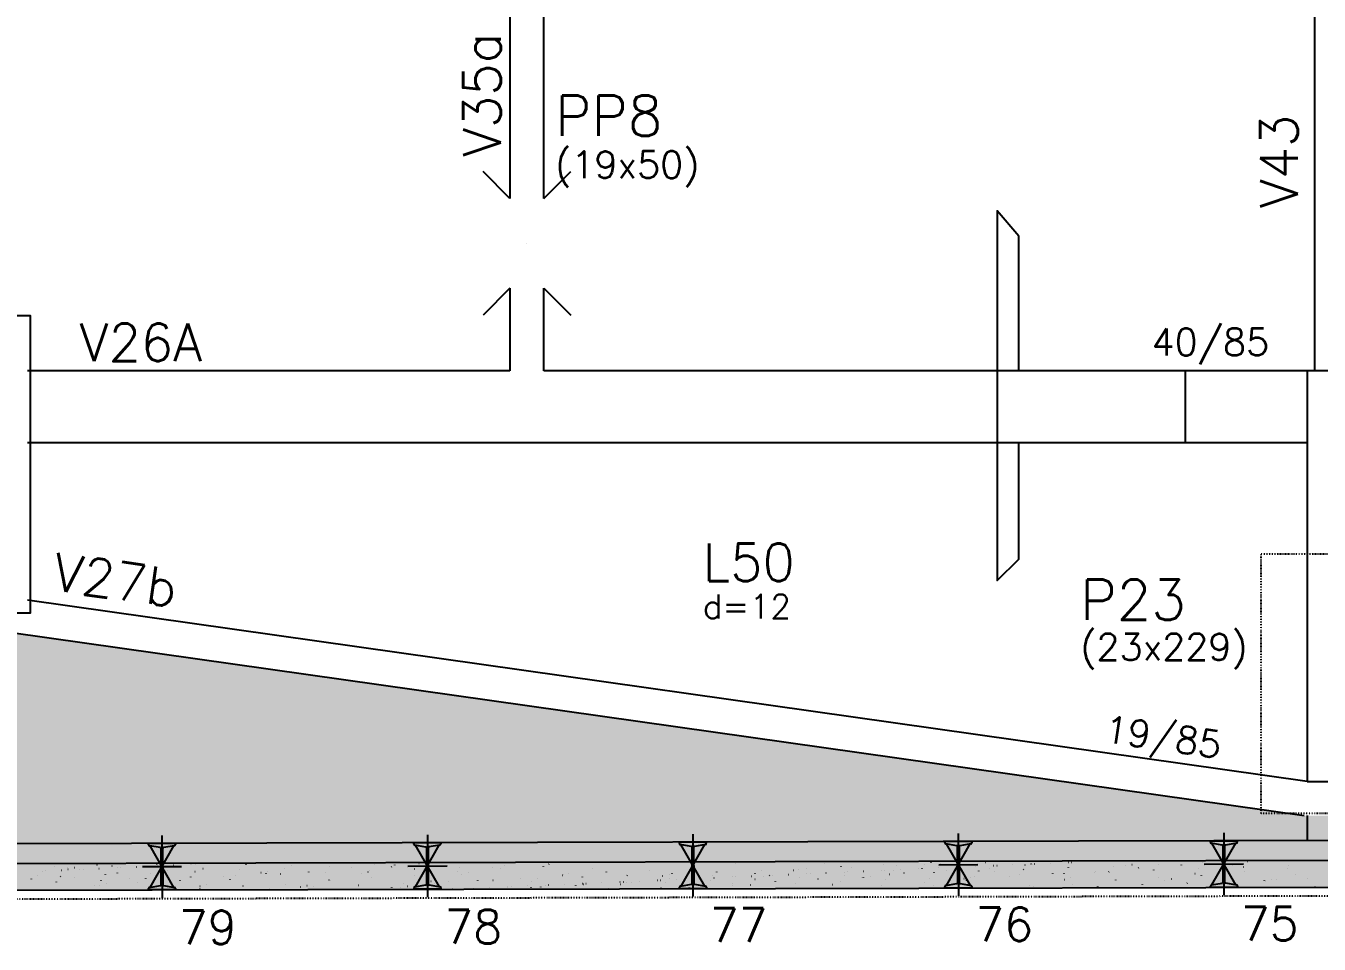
# Model space of a CAD drawing. Extents: x -40810 to 33675, y -2018 to 21213.
# Drawn here: x 15260 to 15981, y -314 to 197 of the extents above; entities that cross this region are included whole.
import ezdxf

# ---------------------------------------------------------------- set-up
doc = ezdxf.new("R2010")
doc.units = 0
doc.linetypes.add('ESTILO_TQS_0003', pattern=[1.5, 0.5, -0.4, 0.1, -0.5])
doc.layers.get('0').update_dxf_attribs({"color": 1, "lineweight": 9})
for name, color, linetype in [('1', 5, 'Continuous'), ('10', 7, 'Continuous'), ('11', 22, 'Continuous'), ('12', 3, 'Continuous'), ('13', 7, 'Continuous'), ('133', 176, 'Continuous'), ('18', 9, 'Continuous'), ('19', 5, 'Continuous'), ('204', 7, 'ESTILO_TQS_0003'), ('24', 5, 'ESTILO_TQS_0003'), ('242', 3, 'Continuous'), ('3', 2, 'Continuous'), ('30', 15, 'Continuous'), ('49', 20, 'Continuous'), ('51', 6, 'Continuous'), ('52', 21, 'Continuous'), ('6', 6, 'Continuous'), ('8', 5, 'Continuous'), ('9', 3, 'Continuous')]:
    doc.layers.add(name, color=color, linetype=linetype)
doc.styles.get("Standard").update_dxf_attribs({"font": 'romans.shx', "width": 0.8})

# ---------------------------------------------------------------- blocks, each defined once
blk = doc.blocks.new('_H9EFD498501-001')
for p, q in [((1116.204812, 194.792513), (1116.214601, 194.866871)), ((1120.243609, 194.902311), (1120.289266, 194.961813)), ((1192.688307, 194.882911), (1192.761529, 194.899144)), ((1252.330745, 195.214763), (1252.403967, 195.230996)), ((1308.312073, 194.734967), (1308.385295, 194.7512)), ((1338.691937, 194.958508), (1338.737594, 195.018009)), ((1384.791445, 194.951986), (1384.866374, 194.955257)), ((1386.66466, 195.033772), (1386.739589, 195.037044)), ((1388.922231, 195.380779), (1388.932021, 195.455138)), ((1395.506237, 195.419804), (1395.581166, 195.423075)), ((1459.783249, 194.639331), (1459.828907, 194.698832)), ((1484.750288, 195.55132), (1484.795946, 195.610821)), ((812.834909, 190.083959), (812.909838, 190.08723)), ((814.708125, 190.165745), (814.783053, 190.169017)), ((819.546187, 192.431535), (819.555976, 192.505894)), ((823.549702, 190.551777), (823.62463, 190.555048)), ((826.780022, 191.961393), (826.825679, 192.020895)), ((827.121917, 191.18214), (827.19514, 191.198373)), ((830.783027, 191.993788), (830.85625, 192.010021)), ((833.665065, 190.993423), (833.739993, 190.996695)), ((835.53828, 191.07521), (835.613209, 191.078481)), ((843.384603, 193.423484), (843.394392, 193.497842)), ((844.379857, 191.461241), (844.454786, 191.464513)), ((848.003178, 187.994259), (848.048835, 188.053761)), ((851.747061, 192.873382), (851.792718, 192.932884)), ((854.49522, 191.902887), (854.570149, 191.906159)), ((854.647917, 188.937448), (854.657706, 189.011806)), ((856.368436, 191.984674), (856.443364, 191.987945)), ((865.210012, 192.370705), (865.284941, 192.373977)), ((872.970217, 188.906248), (873.015874, 188.96575)), ((875.325376, 192.812352), (875.400304, 192.815623)), ((876.7141, 193.785371), (876.759757, 193.844873)), ((877.198591, 192.894138), (877.27352, 192.897409)), ((878.559754, 190.487084), (878.569544, 190.561442)), ((878.733344, 189.73356), (878.806567, 189.749793)), ((882.394454, 190.545208), (882.467677, 190.561441)), ((886.040168, 193.28017), (886.115097, 193.283441)), ((895.574451, 193.467143), (895.647673, 193.483376)), ((896.155531, 193.721816), (896.23046, 193.725087)), ((897.937256, 189.818238), (897.982913, 189.877739)), ((898.028747, 193.803602), (898.103675, 193.806874)), ((902.39817, 191.479033), (902.40796, 191.553391)), ((906.870323, 194.189634), (906.945252, 194.192905)), ((916.985687, 194.63128), (917.060615, 194.634552)), ((920.507297, 187.606398), (920.552954, 187.665899)), ((922.904295, 190.730227), (922.949952, 190.789728)), ((926.412797, 193.809432), (926.422587, 193.88379)), ((934.714672, 189.253764), (934.787894, 189.269997)), ((937.573322, 188.542633), (937.583111, 188.616991)), ((938.375782, 190.065412), (938.449005, 190.081645)), ((945.474336, 188.518387), (945.519993, 188.577889)), ((947.871334, 191.642216), (947.916991, 191.701717)), ((951.555778, 192.987347), (951.629001, 193.00358)), ((961.411738, 189.534581), (961.421527, 189.60894)), ((970.441375, 189.430376), (970.487032, 189.489878)), ((972.838373, 192.554205), (972.88403, 192.613706)), ((985.426364, 191.86498), (985.436154, 191.939339)), ((990.696, 188.773968), (990.769222, 188.790201)), ((994.35711, 189.585616), (994.430332, 189.601849)), ((995.408414, 190.342365), (995.454071, 190.401867)), ((997.805412, 193.466194), (997.851069, 193.525696)), ((1007.537106, 192.507551), (1007.610328, 192.523784)), ((1009.338202, 193.414617), (1009.347991, 193.488975)), ((1020.375453, 191.254354), (1020.42111, 191.313856)), ((1020.425305, 187.59013), (1020.435095, 187.664488)), ((1022.772451, 194.378183), (1022.818108, 194.437685)), ((1033.176618, 194.406565), (1033.186407, 194.480924)), ((1044.439932, 189.920529), (1044.449721, 189.994888)), ((1045.342492, 192.166344), (1045.388149, 192.225845)), ((1046.677328, 188.294172), (1046.75055, 188.310405)), ((1050.338438, 189.10582), (1050.41166, 189.122053)), ((1063.518434, 192.027755), (1063.591656, 192.043988)), ((1068.351769, 191.470165), (1068.361559, 191.544524)), ((1070.309531, 193.078333), (1070.355188, 193.137834)), ((1092.190185, 192.462114), (1092.199975, 192.536472)), ((1095.27657, 193.990322), (1095.322227, 194.049823)), ((1102.658656, 187.814376), (1102.731878, 187.830608)), ((1103.453499, 187.976078), (1103.463289, 188.050436)), ((1106.319766, 188.626024), (1106.392988, 188.642257)), ((1119.499762, 191.547959), (1119.572984, 191.564192)), ((1127.365337, 189.525714), (1127.375126, 189.600073)), ((1138.955625, 187.662595), (1139.001282, 187.722096)), ((1151.203753, 190.517663), (1151.213542, 190.592021)), ((1162.301094, 188.146228), (1162.374316, 188.162461)), ((1163.922664, 188.574584), (1163.968321, 188.634085)), ((1175.218379, 192.848062), (1175.228169, 192.92242)), ((1175.48109, 191.068163), (1175.554312, 191.084396)), ((1186.378904, 187.581263), (1186.388693, 187.655621)), ((1188.889703, 189.486573), (1188.93536, 189.546074)), ((1199.130217, 194.397698), (1199.140006, 194.472056)), ((1210.21732, 188.573211), (1210.22711, 188.64757)), ((1213.856742, 190.398562), (1213.902399, 190.458064)), ((1218.150202, 187.676272), (1218.22513, 187.679544)), ((1218.282422, 187.666432), (1218.355644, 187.682665)), ((1220.023417, 187.758058), (1220.098346, 187.76133)), ((1228.864994, 188.14409), (1228.939922, 188.147361)), ((1231.462418, 190.588367), (1231.53564, 190.6046)), ((1234.231947, 190.903611), (1234.241736, 190.977969)), ((1238.823781, 191.310551), (1238.869438, 191.370053)), ((1238.980357, 188.585736), (1239.055286, 188.589008)), ((1240.853572, 188.667523), (1240.928501, 188.670794)), ((1248.669635, 194.403115), (1248.742857, 194.419348)), ((1249.695149, 189.053554), (1249.770078, 189.056826)), ((1258.143784, 192.453247), (1258.153573, 192.527605)), ((1259.810512, 189.495201), (1259.885441, 189.498472)), ((1261.683728, 189.576987), (1261.758657, 189.580258)), ((1263.79082, 192.22254), (1263.836477, 192.282042)), ((1270.525305, 189.963018), (1270.600233, 189.96629)), ((1280.640668, 190.404665), (1280.715597, 190.407936)), ((1281.9822, 193.445195), (1281.99199, 193.519554)), ((1282.513883, 190.486451), (1282.588812, 190.489723)), ((1285.013976, 188.255407), (1285.059633, 188.314908)), ((1287.443746, 190.108571), (1287.516968, 190.124804)), ((1288.757859, 193.13453), (1288.803516, 193.194031)), ((1291.35546, 190.872483), (1291.430389, 190.875754)), ((1293.245514, 188.959159), (1293.255304, 189.033518)), ((1301.470823, 191.314129), (1301.545752, 191.3174)), ((1303.344039, 191.395915), (1303.418967, 191.399187)), ((1304.650963, 193.923319), (1304.724185, 193.939552)), ((1309.981015, 189.167396), (1310.026672, 189.226897)), ((1312.185615, 191.781947), (1312.260544, 191.785218)), ((1313.724898, 194.046519), (1313.770555, 194.10602)), ((1317.157351, 190.508796), (1317.167141, 190.583154)), ((1322.300979, 192.223593), (1322.375907, 192.226865)), ((1324.174194, 192.30538), (1324.249123, 192.308651)), ((1333.015771, 192.691411), (1333.0907, 192.694683)), ((1334.948054, 190.079385), (1334.993711, 190.138886)), ((1340.995768, 191.500744), (1341.005557, 191.575102)), ((1343.131134, 193.133057), (1343.206063, 193.136329)), ((1343.425074, 189.628775), (1343.498296, 189.645007)), ((1345.00435, 193.214844), (1345.079278, 193.218115)), ((1353.845926, 193.600875), (1353.920855, 193.604147)), ((1357.518095, 187.867545), (1357.563752, 187.927047)), ((1359.915093, 190.991374), (1359.96075, 191.050875)), ((1360.632291, 193.443523), (1360.705513, 193.459756)), ((1363.96129, 194.042522), (1364.036218, 194.045793)), ((1364.293401, 194.255171), (1364.366623, 194.271404)), ((1365.010394, 193.831143), (1365.020184, 193.905502)), ((1365.834505, 194.124308), (1365.909434, 194.127579)), ((1374.676082, 194.51034), (1374.75101, 194.513611)), ((1376.170919, 188.564344), (1376.180708, 188.638703)), ((1382.485134, 188.779534), (1382.530791, 188.839036)), ((1384.882132, 191.903363), (1384.927789, 191.962865)), ((1399.406401, 189.148978), (1399.479624, 189.165211)), ((1400.009335, 189.556293), (1400.019125, 189.630651)), ((1407.452173, 189.691523), (1407.49783, 189.751025)), ((1409.849171, 192.815352), (1409.894828, 192.874854)), ((1416.613619, 192.963727), (1416.686841, 192.97996)), ((1420.274729, 193.775375), (1420.347951, 193.791608)), ((1424.023962, 191.886692), (1424.033751, 191.96105)), ((1432.419212, 190.603513), (1432.464869, 190.663014)), ((1434.81621, 193.727341), (1434.861867, 193.786843)), ((1447.935799, 193.436328), (1447.945588, 193.510687)), ((1455.387729, 188.669182), (1455.460952, 188.685415)), ((1457.386251, 191.515502), (1457.431908, 191.575003)), ((1459.022902, 187.611841), (1459.032692, 187.6862)), ((1471.774215, 194.428277), (1471.784005, 194.502635)), ((1472.594946, 192.483931), (1472.668169, 192.500163)), ((1476.256056, 193.295579), (1476.329279, 193.311812)), ((1482.35329, 192.427491), (1482.398947, 192.486992)), ((1483.037529, 189.942241), (1483.047319, 190.016599)), ((1506.949366, 191.491877), (1506.959156, 191.566235)), ((1507.320329, 193.33948), (1507.365986, 193.398982)), ((1511.369057, 188.189386), (1511.442279, 188.205619)), ((806.794874, 185.6151), (806.804664, 185.689458)), ((809.9147, 187.367391), (809.987923, 187.383624)), ((820.639141, 183.958441), (820.684798, 184.017943)), ((823.036139, 187.08227), (823.081796, 187.141772)), ((830.63329, 186.607049), (830.64308, 186.681407)), ((841.896604, 182.121012), (841.906394, 182.195371)), ((844.685021, 182.185228), (844.758243, 182.201461)), ((845.60618, 184.87043), (845.651837, 184.929932)), ((848.346131, 182.996877), (848.419353, 183.01311)), ((861.526127, 185.918812), (861.599349, 185.935045)), ((865.808442, 183.670649), (865.818231, 183.745007)), ((870.573219, 185.78242), (870.618876, 185.841921)), ((889.646858, 184.662597), (889.656647, 184.736956)), ((895.540258, 186.694409), (895.585915, 186.75391)), ((900.666349, 181.705432), (900.739571, 181.721665)), ((900.910172, 180.176561), (900.919961, 180.25092)), ((904.327459, 182.517081), (904.400681, 182.533314)), ((913.661484, 186.992996), (913.671274, 187.067355)), ((917.507455, 185.439016), (917.580677, 185.455249)), ((924.822009, 181.726197), (924.831799, 181.800556)), ((939.219312, 180.366681), (939.26497, 180.426183)), ((948.660425, 182.718146), (948.670215, 182.792504)), ((956.647677, 181.225636), (956.720899, 181.241869)), ((960.308787, 182.037285), (960.382009, 182.053518)), ((964.186351, 181.278671), (964.232009, 181.338172)), ((972.675052, 185.048545), (972.684841, 185.122904)), ((973.488783, 184.95922), (973.562005, 184.975452)), ((989.15339, 182.19066), (989.199048, 182.250161)), ((996.586889, 186.598181), (996.596679, 186.67254)), ((1007.673993, 180.773695), (1007.683782, 180.848053)), ((1012.629005, 180.74584), (1012.702227, 180.762073)), ((1014.12043, 183.102649), (1014.166087, 183.16215)), ((1016.290115, 181.557489), (1016.363337, 181.573722)), ((1029.470111, 184.479423), (1029.543333, 184.495656)), ((1031.688619, 183.104094), (1031.698409, 183.178452)), ((1039.087469, 184.014638), (1039.133126, 184.07414)), ((1051.508958, 180.400558), (1051.583887, 180.40383)), ((1053.382174, 180.482345), (1053.457102, 180.485616)), ((1055.600457, 184.65373), (1055.610246, 184.728089)), ((1062.22375, 180.868376), (1062.298679, 180.871648)), ((1064.054508, 184.926627), (1064.100165, 184.986129)), ((1068.610333, 180.266044), (1068.683555, 180.282277)), ((1072.271443, 181.077693), (1072.344665, 181.093926)), ((1072.339114, 181.310022), (1072.414042, 181.313294)), ((1074.212329, 181.391809), (1074.287258, 181.39508)), ((1079.438873, 185.645679), (1079.448662, 185.720037)), ((1083.053906, 181.77784), (1083.128834, 181.781112)), ((1085.277664, 180.959493), (1085.323321, 181.018995)), ((1085.451439, 183.999627), (1085.524661, 184.01586)), ((1089.021547, 185.838616), (1089.067204, 185.898118)), ((1090.702187, 181.159643), (1090.711976, 181.234001)), ((1093.169269, 182.219487), (1093.244198, 182.222758)), ((1095.042485, 182.301273), (1095.117413, 182.304545)), ((1103.884061, 182.687305), (1103.95899, 182.690576)), ((1110.244703, 181.871482), (1110.29036, 181.930984)), ((1113.988586, 186.750606), (1114.034243, 186.810107)), ((1113.999425, 183.128951), (1114.074353, 183.132222)), ((1114.614024, 182.709279), (1114.623813, 182.783637)), ((1115.87264, 183.210737), (1115.947569, 183.214009)), ((1124.714217, 183.596769), (1124.789145, 183.60004)), ((1128.252771, 180.597896), (1128.325993, 180.614129)), ((1134.82958, 184.038415), (1134.904509, 184.041687)), ((1135.211742, 182.783472), (1135.257399, 182.842973)), ((1136.702795, 184.120202), (1136.777724, 184.123473)), ((1138.45244, 183.701227), (1138.46223, 183.775586)), ((1141.432767, 183.519831), (1141.505989, 183.536064)), ((1145.544372, 184.506233), (1145.619301, 184.509505)), ((1155.659735, 184.947879), (1155.734664, 184.951151)), ((1157.532951, 185.029666), (1157.607879, 185.032937)), ((1157.781783, 180.571632), (1157.82744, 180.631133)), ((1158.639984, 187.334579), (1158.713206, 187.350812)), ((1160.178781, 183.695461), (1160.224438, 183.754962)), ((1162.467067, 186.031627), (1162.476856, 186.105985)), ((1166.374528, 185.415697), (1166.449456, 185.418969)), ((1173.561649, 180.263949), (1173.561649, 180.263949)), ((1173.561649, 180.263949), (1173.561649, 180.263949)), ((1173.627591, 180.764828), (1173.637381, 180.839186)), ((1176.489891, 185.857344), (1176.564819, 185.860615)), ((1178.363106, 185.93913), (1178.438035, 185.942401)), ((1181.828394, 180.284096), (1181.828394, 180.284096)), ((1181.828394, 180.284096), (1181.828394, 180.284096)), ((1182.748822, 181.483621), (1182.794479, 181.543123)), ((1185.017918, 180.291869), (1185.017918, 180.291869)), ((1185.017918, 180.291869), (1185.017918, 180.291869)), ((1185.14582, 184.60745), (1185.191477, 184.666951)), ((1185.419366, 180.292847), (1185.419366, 180.292847)), ((1185.419366, 180.292847), (1185.419366, 180.292847)), ((1187.204683, 186.325162), (1187.279612, 186.328433)), ((1197.277082, 180.321746), (1197.277082, 180.321746)), ((1197.320046, 186.766808), (1197.394975, 186.770079)), ((1197.414095, 183.040035), (1197.487317, 183.056268)), ((1197.466008, 181.756776), (1197.475797, 181.831134)), ((1199.193262, 186.848594), (1199.26819, 186.851866)), ((1206.141105, 180.343349), (1206.141105, 180.343349)), ((1206.141105, 180.343349), (1206.141105, 180.343349)), ((1207.715861, 182.39561), (1207.761518, 182.455112)), ((1208.034838, 187.234626), (1208.109767, 187.237897)), ((1209.134799, 180.350645), (1209.134799, 180.350645)), ((1210.112859, 185.519439), (1210.158516, 185.578941)), ((1214.621312, 186.854783), (1214.694534, 186.871016)), ((1220.992515, 180.379544), (1220.992515, 180.379544)), ((1220.992515, 180.379544), (1220.992515, 180.379544)), ((1220.992515, 180.379544), (1220.992515, 180.379544)), ((1221.480634, 184.087175), (1221.490424, 184.161534)), ((1230.453817, 180.402602), (1230.453817, 180.402602)), ((1230.453817, 180.402602), (1230.453817, 180.402602)), ((1232.6829, 183.307599), (1232.728557, 183.367101)), ((1232.850232, 180.408442), (1232.850232, 180.408442)), ((1232.850232, 180.408442), (1232.850232, 180.408442)), ((1232.850232, 180.408442), (1232.850232, 180.408442)), ((1235.079898, 186.431428), (1235.125555, 186.49093)), ((1243.809774, 180.435152), (1243.809774, 180.435152)), ((1243.809774, 180.435152), (1243.809774, 180.435152)), ((1244.707948, 180.437341), (1244.707948, 180.437341)), ((1244.707948, 180.437341), (1244.707948, 180.437341)), ((1245.392471, 185.636812), (1245.402261, 185.71117)), ((1253.395422, 182.560239), (1253.468645, 182.576472)), ((1254.766529, 180.461855), (1254.766529, 180.461855)), ((1254.766529, 180.461855), (1254.766529, 180.461855)), ((1256.565665, 180.46624), (1256.565665, 180.46624)), ((1256.565665, 180.46624), (1256.565665, 180.46624)), ((1257.649939, 184.219589), (1257.695596, 184.27909)), ((1260.046937, 187.343417), (1260.092594, 187.402919)), ((1268.423381, 180.495138), (1268.423381, 180.495138)), ((1269.230888, 186.62876), (1269.240677, 186.703118)), ((1270.60264, 186.374987), (1270.675862, 186.39122)), ((1274.26375, 187.186636), (1274.336972, 187.202869)), ((1279.07924, 180.521108), (1279.07924, 180.521108)), ((1279.07924, 180.521108), (1279.07924, 180.521108)), ((1280.281097, 180.524037), (1280.281097, 180.524037)), ((1280.281097, 180.524037), (1280.281097, 180.524037)), ((1280.281097, 180.524037), (1280.281097, 180.524037)), ((1280.494202, 182.142724), (1280.503991, 182.217082)), ((1282.616978, 185.131578), (1282.662635, 185.191079)), ((1292.138814, 180.552936), (1292.138814, 180.552936)), ((1292.138814, 180.552936), (1292.138814, 180.552936)), ((1292.138814, 180.552936), (1292.138814, 180.552936)), ((1302.60163, 180.578435), (1302.60163, 180.578435)), ((1302.60163, 180.578435), (1302.60163, 180.578435)), ((1303.391952, 180.580361), (1303.391952, 180.580361)), ((1303.391952, 180.580361), (1303.391952, 180.580361)), ((1303.99653, 180.581835), (1303.99653, 180.581835)), ((1303.99653, 180.581835), (1303.99653, 180.581835)), ((1304.406039, 183.69236), (1304.415828, 183.766719)), ((1307.584017, 186.043567), (1307.629674, 186.103068)), ((1309.37675, 182.080443), (1309.449972, 182.096676)), ((1315.854247, 180.610733), (1315.854247, 180.610733)), ((1315.854247, 180.610733), (1315.854247, 180.610733)), ((1326.583967, 185.895191), (1326.65719, 185.911424)), ((1327.704663, 180.639614), (1327.704663, 180.639614)), ((1327.704663, 180.639614), (1327.704663, 180.639614)), ((1327.711963, 180.639632), (1327.711963, 180.639632)), ((1328.244455, 184.684309), (1328.254244, 184.758667)), ((1330.245077, 186.70684), (1330.3183, 186.723073)), ((1332.551056, 186.955556), (1332.596713, 187.015058)), ((1339.56968, 180.668531), (1339.56968, 180.668531)), ((1351.427396, 180.697429), (1351.427396, 180.697429)), ((1351.427396, 180.697429), (1351.427396, 180.697429)), ((1351.427396, 180.697429), (1351.427396, 180.697429)), ((1352.017375, 180.698867), (1352.017375, 180.698867)), ((1352.017375, 180.698867), (1352.017375, 180.698867)), ((1352.259082, 187.014708), (1352.268871, 187.089066)), ((1361.393486, 180.721718), (1361.393486, 180.721718)), ((1361.393486, 180.721718), (1361.393486, 180.721718)), ((1363.285113, 180.726328), (1363.285113, 180.726328)), ((1363.285113, 180.726328), (1363.285113, 180.726328)), ((1363.419606, 181.747909), (1363.429396, 181.822267)), ((1365.358078, 181.600647), (1365.4313, 181.61688)), ((1375.142829, 180.755227), (1375.142829, 180.755227)), ((1375.142829, 180.755227), (1375.142829, 180.755227)), ((1376.330087, 180.75812), (1376.330087, 180.75812)), ((1376.330087, 180.75812), (1376.330087, 180.75812)), ((1382.565295, 185.415395), (1382.638518, 185.431628)), ((1386.226405, 186.227044), (1386.299628, 186.243277)), ((1387.000545, 180.784126), (1387.000545, 180.784126)), ((1387.258022, 182.739858), (1387.267812, 182.814216)), ((1398.858262, 180.813024), (1398.858262, 180.813024)), ((1400.642798, 180.817373), (1400.642798, 180.817373)), ((1401.19715, 181.539818), (1401.242807, 181.599319)), ((1410.715978, 180.841923), (1410.715978, 180.841923)), ((1410.715978, 180.841923), (1410.715978, 180.841923)), ((1410.715978, 180.841923), (1410.715978, 180.841923)), ((1411.272649, 185.070257), (1411.282439, 185.144615)), ((1420.185342, 180.865001), (1420.185342, 180.865001)), ((1420.185342, 180.865001), (1420.185342, 180.865001)), ((1421.339406, 181.120851), (1421.412628, 181.137084)), ((1422.573695, 180.870822), (1422.573695, 180.870822)), ((1422.573695, 180.870822), (1422.573695, 180.870822)), ((1422.573695, 180.870822), (1422.573695, 180.870822)), ((1424.95551, 180.876626), (1424.95551, 180.876626)), ((1426.164189, 182.451807), (1426.209846, 182.511309)), ((1434.431411, 180.89972), (1434.431411, 180.89972)), ((1434.431411, 180.89972), (1434.431411, 180.89972)), ((1435.184486, 186.619893), (1435.194276, 186.694251)), ((1438.546623, 184.935599), (1438.619845, 184.951832)), ((1442.207733, 185.747248), (1442.280955, 185.763481)), ((1446.289128, 180.928619), (1446.289128, 180.928619)), ((1446.289128, 180.928619), (1446.289128, 180.928619)), ((1449.268222, 180.935879), (1449.268222, 180.935879)), ((1451.131228, 183.363796), (1451.176885, 183.423298)), ((1458.146844, 180.957518), (1458.146844, 180.957518)), ((1470.004561, 180.986416), (1470.004561, 180.986416)), ((1470.004561, 180.986416), (1470.004561, 180.986416)), ((1470.004561, 180.986416), (1470.004561, 180.986416)), ((1470.286216, 183.125805), (1470.296006, 183.200164)), ((1473.580933, 180.995133), (1473.580933, 180.995133)), ((1476.098267, 184.275785), (1476.143924, 184.335287)), ((1478.977198, 181.008284), (1478.977198, 181.008284)), ((1478.977198, 181.008284), (1478.977198, 181.008284)), ((1478.977198, 181.008284), (1478.977198, 181.008284)), ((1481.862277, 181.015315), (1481.862277, 181.015315)), ((1481.862277, 181.015315), (1481.862277, 181.015315)), ((1481.862277, 181.015315), (1481.862277, 181.015315)), ((1493.719993, 181.044214), (1493.719993, 181.044214)), ((1493.719993, 181.044214), (1493.719993, 181.044214)), ((1494.198054, 184.675442), (1494.207843, 184.7498)), ((1494.527951, 184.455803), (1494.601173, 184.472036)), ((1497.893645, 181.054386), (1497.893645, 181.054386)), ((1498.189061, 185.267451), (1498.262283, 185.283684)), ((1501.065306, 185.187775), (1501.110963, 185.247276)), ((1505.57771, 181.073113), (1505.57771, 181.073113)), ((1505.57771, 181.073113), (1505.57771, 181.073113)), ((1517.435426, 181.102011), (1517.435426, 181.102011)), ((1518.03647, 185.66739), (1518.046259, 185.741749)), ((1522.206356, 181.113639), (1522.206356, 181.113639)), ((1522.206356, 181.113639), (1522.206356, 181.113639)), ((1522.206356, 181.113639), (1522.206356, 181.113639)), ((1522.288462, 181.220641), (1522.334119, 181.280142)), ((805.97244, 179.368089), (805.97244, 179.368089)), ((805.97244, 179.368089), (805.97244, 179.368089)), ((817.137719, 179.3953), (817.137719, 179.3953)), ((817.137719, 179.3953), (817.137719, 179.3953)), ((817.830156, 179.396987), (817.830156, 179.396987)), ((817.881978, 179.790613), (817.891767, 179.864972)), ((829.687872, 179.425886), (829.687872, 179.425886)), ((832.266783, 179.432171), (832.266783, 179.432171)), ((832.266783, 179.432171), (832.266783, 179.432171)), ((832.266783, 179.432171), (832.266783, 179.432171)), ((841.450431, 179.454553), (841.450431, 179.454553)), ((841.450431, 179.454553), (841.450431, 179.454553)), ((841.545589, 179.454785), (841.545589, 179.454785)), ((841.545589, 179.454785), (841.545589, 179.454785)), ((841.545589, 179.454785), (841.545589, 179.454785)), ((853.403305, 179.483683), (853.403305, 179.483683)), ((853.403305, 179.483683), (853.403305, 179.483683)), ((853.403305, 179.483683), (853.403305, 179.483683)), ((865.261022, 179.512582), (865.261022, 179.512582)), ((865.261022, 179.512582), (865.261022, 179.512582)), ((865.763143, 179.513806), (865.763143, 179.513806)), ((865.763143, 179.513806), (865.763143, 179.513806)), ((877.118738, 179.541481), (877.118738, 179.541481)), ((877.118738, 179.541481), (877.118738, 179.541481)), ((888.976455, 179.57038), (888.976455, 179.57038)), ((890.075854, 179.573059), (890.075854, 179.573059)), ((890.075854, 179.573059), (890.075854, 179.573059)), ((891.058639, 179.575454), (891.058639, 179.575454)), ((891.058639, 179.575454), (891.058639, 179.575454)), ((891.058639, 179.575454), (891.058639, 179.575454)), ((900.834171, 179.599278), (900.834171, 179.599278)), ((900.834171, 179.599278), (900.834171, 179.599278)), ((900.834171, 179.599278), (900.834171, 179.599278)), ((912.691888, 179.628177), (912.691888, 179.628177)), ((912.691888, 179.628177), (912.691888, 179.628177)), ((912.691888, 179.628177), (912.691888, 179.628177)), ((914.388566, 179.632312), (914.388566, 179.632312)), ((914.388566, 179.632312), (914.388566, 179.632312)), ((924.549604, 179.657076), (924.549604, 179.657076)), ((924.549604, 179.657076), (924.549604, 179.657076)), ((936.40732, 179.685974), (936.40732, 179.685974)), ((936.40732, 179.685974), (936.40732, 179.685974)), ((938.701277, 179.691565), (938.701277, 179.691565)), ((948.265037, 179.714873), (948.265037, 179.714873)), ((949.850495, 179.718737), (949.850495, 179.718737)), ((949.850495, 179.718737), (949.850495, 179.718737)), ((949.850495, 179.718737), (949.850495, 179.718737)), ((960.122753, 179.743772), (960.122753, 179.743772)), ((963.013989, 179.750818), (963.013989, 179.750818)), ((971.98047, 179.772671), (971.98047, 179.772671)), ((971.98047, 179.772671), (971.98047, 179.772671)), ((971.98047, 179.772671), (971.98047, 179.772671)), ((983.838186, 179.801569), (983.845366, 179.856105)), ((983.838186, 179.801569), (983.838186, 179.801569)), ((983.838186, 179.801569), (983.838186, 179.801569)), ((987.326701, 179.810071), (987.326701, 179.810071)), ((995.695903, 179.830468), (995.695903, 179.830468)), ((995.695903, 179.830468), (995.695903, 179.830468)), ((1007.553619, 179.859367), (1007.553619, 179.859367)), ((1008.642351, 179.86202), (1008.642351, 179.86202)), ((1008.642351, 179.86202), (1008.642351, 179.86202)), ((1008.642351, 179.86202), (1008.642351, 179.86202)), ((1011.639412, 179.869324), (1011.639412, 179.869324)), ((1019.411336, 179.888265), (1019.411336, 179.888265)), ((1031.269052, 179.917164), (1031.269052, 179.917164)), ((1031.269052, 179.917164), (1031.269052, 179.917164)), ((1031.269052, 179.917164), (1031.269052, 179.917164)), ((1035.952124, 179.928577), (1035.952124, 179.928577)), ((1040.97944, 179.94083), (1040.97944, 179.94083)), ((1040.97944, 179.94083), (1040.97944, 179.94083)), ((1041.393595, 179.958912), (1041.468524, 179.962183)), ((1043.126769, 179.946063), (1043.126769, 179.946063)), ((1043.126769, 179.946063), (1043.126769, 179.946063)), ((1043.126769, 179.946063), (1043.126769, 179.946063)), ((1054.984485, 179.974962), (1054.984485, 179.974962)), ((1054.984485, 179.974962), (1054.984485, 179.974962)), ((1060.264836, 179.98783), (1060.264836, 179.98783)), ((1060.264836, 179.98783), (1060.264836, 179.98783)), ((1060.264836, 179.98783), (1060.264836, 179.98783)), ((1060.310625, 180.047504), (1060.356282, 180.107006)), ((1066.842201, 180.00386), (1066.842201, 180.00386)), ((1066.842201, 180.00386), (1066.842201, 180.00386)), ((1067.434206, 180.005303), (1067.434206, 180.005303)), ((1067.434206, 180.005303), (1067.434206, 180.005303)), ((1067.434206, 180.005303), (1067.434206, 180.005303)), ((1078.699918, 180.032759), (1078.699918, 180.032759)), ((1084.577547, 180.047084), (1084.577547, 180.047084)), ((1084.577547, 180.047084), (1084.577547, 180.047084)), ((1084.577547, 180.047084), (1084.577547, 180.047084)), ((1090.557634, 180.061658), (1090.557634, 180.061658)), ((1090.557634, 180.061658), (1090.557634, 180.061658)), ((1090.557634, 180.061658), (1090.557634, 180.061658)), ((1102.415351, 180.090556), (1102.415351, 180.090556)), ((1102.415351, 180.090556), (1102.415351, 180.090556)), ((1102.415351, 180.090556), (1102.415351, 180.090556)), ((1108.890259, 180.106337), (1108.890259, 180.106337)), ((1108.890259, 180.106337), (1108.890259, 180.106337)), ((1108.890259, 180.106337), (1108.890259, 180.106337)), ((1114.273067, 180.119455), (1114.273067, 180.119455)), ((1114.273067, 180.119455), (1114.273067, 180.119455)), ((1126.130784, 180.148354), (1126.130784, 180.148354)), ((1126.130784, 180.148354), (1126.130784, 180.148354)), ((1126.226062, 180.148586), (1126.226062, 180.148586)), ((1133.20297, 180.16559), (1133.20297, 180.16559)), ((1133.20297, 180.16559), (1133.20297, 180.16559)), ((1133.20297, 180.16559), (1133.20297, 180.16559)), ((1137.9885, 180.177253), (1137.9885, 180.177253)), ((1149.846217, 180.206151), (1149.846217, 180.206151)), ((1157.515682, 180.224843), (1157.515682, 180.224843)), ((1157.515682, 180.224843), (1157.515682, 180.224843)), ((1161.703933, 180.23505), (1161.703933, 180.23505)), ((1161.703933, 180.23505), (1161.703933, 180.23505)), ((1161.703933, 180.23505), (1161.703933, 180.23505))]:
    blk.add_line(p, q)

msp = doc.modelspace()

# ---------------------------------------------------------------- linework, layer by layer
at = {"layer": '1'}
for p, q in [((15973.927, -242.809), (15973.927, -256.742)), ((18420.55, -250.805), (14902.259, -259.311))]:
    msp.add_line(p, q, dxfattribs=at)
for points in [[(15529.427, 526.191), (15529.427, 101.191)], [(15548.427, 101.191), (15548.427, 526.191)], [(15977.927, 336.191), (15977.927, 5.191)], [(15529.427, 51.191), (15529.427, 5.191)], [(15548.427, 5.191), (15548.427, 51.191)], [(15529.427, 5.191), (15260.427, 5.191)], [(15973.927, 5.191), (15548.427, 5.191)], [(15260.427, -34.809), (15538.927, -34.809)], [(15538.927, -34.809), (15973.927, -34.809)], [(15973.927, -223.862), (15260.427, -122.76)], [(15230.427, -137.699), (15972.209, -242.809)]]:
    msp.add_lwpolyline(points, dxfattribs=at)
at = {"layer": '133'}
for points in [[(15972.209, -242.809), (14704.716, -63.207), (14902.837, -260.316)], [(15972.209, -242.809), (14902.837, -260.316), (15979.17, -256.725)], [(15972.209, -242.809), (15979.17, -256.725), (15972.209, -242.809)], [(15996.931, -256.664), (15996.927, -242.809), (15972.209, -242.809)], [(15996.931, -256.664), (15972.209, -242.809), (15979.17, -256.725)], [(15996.931, -282.649), (15996.931, -256.664), (14902.837, -260.316)], [(15996.931, -256.664), (15979.17, -256.725), (15996.931, -256.664)], [(15996.931, -282.649), (14902.837, -260.316), (14892.544, -285.341)], [(15996.931, -282.649), (14892.544, -285.341), (15996.931, -282.649)]]:
    msp.add_solid(points, dxfattribs=at)
at = {"layer": '18'}
for points in [[(15801.111, 92.191), (15801.111, -34.809), (15801.111, -34.809), (15801.111, -111.809)], [(15813.111, -99.809), (15813.111, -34.809), (15906.111, -34.809), (15906.111, 5.191), (15813.111, 5.191), (15813.111, 80.191)]]:
    msp.add_lwpolyline(points, dxfattribs=at)
at = {"layer": '204'}
msp.add_lwpolyline([(15948.203, -96.958), (16351.916, -96.958), (16351.916, -241.685), (15948.203, -241.685), (15948.203, -96.958)], dxfattribs=at)
at = {"layer": '24'}
msp.add_line((18452.929, -281.718), (14889.49, -290.342), dxfattribs=at)
at = {"layer": '242'}
msp.add_line((15538.927, 76.191), (15538.927, 76.191), dxfattribs=at)
at = {"layer": '3'}
for points in [[(15228.927, 36.068), (15261.927, 36.068), (15261.927, -129.932), (15228.927, -129.932), (15228.927, 36.068)], [(15973.927, -223.809), (15996.927, -223.809), (15996.927, 5.191), (15973.927, 5.191), (15973.927, -223.809)]]:
    msp.add_lwpolyline(points, dxfattribs=at)
at = {"layer": '30'}
msp.add_lwpolyline([(15813.111, 80.191), (15801.111, 94.341), (15801.111, -34.809), (15801.111, -34.809), (15801.111, -111.809), (15813.111, -99.809), (15813.111, -34.809), (15906.111, -34.809), (15906.111, 5.191), (15813.111, 5.191), (15813.111, 80.191), (15813.111, 80.191)], dxfattribs=at)
at = {"layer": '49', "linetype": 'Continuous'}
for p, q in [((15677.379, -268.428), (18432.839, -261.713)), ((14898.72, -270.326), (15677.379, -268.428)), ((15677.415, -283.428), (18447.907, -276.676)), ((14892.544, -285.341), (15677.415, -283.428))]:
    msp.add_line(p, q, dxfattribs=at)
at = {"layer": '51'}
for p, q in [((15327.925, -258.281), (15342.925, -258.244)), ((15327.927, -259.035), (15327.925, -258.281)), ((15335.414, -253.914), (15335.498, -288.611)), ((15342.925, -258.244), (15342.927, -258.998)), ((15475.924, -257.922), (15490.924, -257.886)), ((15475.926, -258.676), (15475.924, -257.922)), ((15482.553, -260.334), (15476.41, -259.284)), ((15490.127, -282.461), (15476.784, -259.348)), ((15476.84, -282.493), (15490.071, -259.316)), ((15483.413, -253.555), (15483.497, -288.253)), ((15490.444, -259.25), (15484.306, -260.329)), ((15490.924, -257.886), (15490.926, -258.64)), ((15623.923, -257.564), (15638.923, -257.528)), ((15623.925, -258.318), (15623.923, -257.564)), ((15630.553, -259.975), (15624.409, -258.926)), ((15638.126, -282.102), (15624.783, -258.99)), ((15624.839, -282.135), (15638.07, -258.957)), ((15631.413, -253.197), (15631.497, -287.895)), ((15638.443, -258.892), (15632.305, -259.971)), ((15638.923, -257.528), (15638.925, -258.282)), ((15771.922, -257.206), (15786.922, -257.17)), ((15771.924, -257.96), (15771.922, -257.206)), ((15778.552, -259.617), (15772.409, -258.568)), ((15786.125, -281.744), (15772.782, -258.631)), ((15772.838, -281.776), (15786.069, -258.599)), ((15779.412, -252.839), (15779.496, -287.537)), ((15786.443, -258.534), (15780.305, -259.613)), ((15786.922, -257.17), (15786.924, -257.924)), ((15919.921, -256.848), (15934.921, -256.812)), ((15919.923, -257.602), (15919.921, -256.848)), ((15926.551, -259.259), (15920.408, -258.209)), ((15934.124, -281.386), (15920.781, -258.273)), ((15920.837, -281.418), (15934.068, -258.241)), ((15927.411, -252.481), (15927.495, -287.178)), ((15934.442, -258.175), (15928.304, -259.255)), ((15934.921, -256.812), (15934.923, -257.566)), ((15334.554, -260.692), (15328.411, -259.642)), ((15342.128, -282.819), (15328.785, -259.706)), ((15328.841, -282.851), (15342.072, -259.674)), ((15335.087, -281.228), (15335.039, -261.299)), ((15335.826, -261.297), (15335.874, -281.225)), ((15342.445, -259.608), (15336.307, -260.688)), ((15483.086, -280.87), (15483.038, -260.941)), ((15483.825, -260.939), (15483.873, -280.867)), ((15631.085, -280.512), (15631.037, -260.583)), ((15631.824, -260.581), (15631.872, -280.509)), ((15779.084, -280.154), (15779.036, -260.225)), ((15779.823, -260.223), (15779.871, -280.151)), ((15927.083, -279.796), (15927.035, -259.867)), ((15927.822, -259.865), (15927.87, -279.793)), ((15324.547, -271.289), (15346.365, -271.236)), ((15472.547, -270.931), (15494.364, -270.878)), ((15768.545, -270.214), (15790.363, -270.161)), ((15916.544, -269.856), (15938.362, -269.803)), ((15624.466, -282.2), (15630.604, -281.121)), ((15632.357, -281.117), (15638.5, -282.166)), ((15772.465, -281.842), (15778.603, -280.763)), ((15780.356, -280.758), (15786.499, -281.808)), ((15920.464, -281.484), (15926.602, -280.404)), ((15928.355, -280.4), (15934.498, -281.45)), ((15327.988, -284.28), (15327.986, -283.526)), ((15342.988, -284.244), (15327.988, -284.28)), ((15328.467, -282.917), (15334.605, -281.837)), ((15336.358, -281.833), (15342.502, -282.883)), ((15342.986, -283.49), (15342.988, -284.244)), ((15475.987, -283.922), (15475.985, -283.168)), ((15490.987, -283.886), (15475.987, -283.922)), ((15476.467, -282.558), (15482.605, -281.479)), ((15484.357, -281.475), (15490.501, -282.524)), ((15490.985, -283.132), (15490.987, -283.886)), ((15623.986, -283.564), (15623.984, -282.81)), ((15638.986, -283.528), (15623.986, -283.564)), ((15638.984, -282.774), (15638.986, -283.528)), ((15771.985, -283.206), (15771.983, -282.452)), ((15786.985, -283.17), (15771.985, -283.206)), ((15786.983, -282.416), (15786.985, -283.17)), ((15919.984, -282.848), (15919.983, -282.094)), ((15934.984, -282.811), (15919.984, -282.848)), ((15934.982, -282.057), (15934.984, -282.811))]:
    msp.add_line(p, q, dxfattribs=at)
for centre, start, end in [((15328.552, -259.033), 180.138657, 256.999883), ((15342.302, -259), 283.277431, 0.138657), ((15476.551, -258.675), 180.138657, 256.999883), ((15490.301, -258.642), 283.277431, 0.138657), ((15624.55, -258.317), 180.138657, 256.999883), ((15638.3, -258.283), 283.277431, 0.138657), ((15772.549, -257.959), 180.138657, 256.999883), ((15786.299, -257.925), 283.277431, 0.138657), ((15920.548, -257.6), 180.138657, 256.999883), ((15926.41, -259.868), 0.138657, 76.999883), ((15928.447, -259.863), 103.277431, 180.138657), ((15934.298, -257.567), 283.277431, 0.138657), ((15334.414, -261.301), 0.138657, 76.999883), ((15336.451, -261.296), 103.277431, 180.138657), ((15482.413, -260.943), 0.138657, 76.999883), ((15484.45, -260.938), 103.277431, 180.138657), ((15630.412, -260.584), 0.138657, 76.999883), ((15632.449, -260.579), 103.277431, 180.138657), ((15778.411, -260.226), 0.138657, 76.999883), ((15780.448, -260.221), 103.277431, 180.138657), ((15482.461, -280.871), 283.277509, 0.243653), ((15484.498, -280.866), 180.138657, 256.999883), ((15630.46, -280.513), 283.277509, 0.243653), ((15632.497, -280.508), 180.138657, 256.999883), ((15778.459, -280.154), 283.277509, 0.243653), ((15780.496, -280.149), 180.138657, 256.999883), ((15926.458, -279.796), 283.277509, 0.243653), ((15928.495, -279.791), 180.138657, 256.999883), ((15328.611, -283.525), 103.277431, 180.138657), ((15334.462, -281.229), 283.277509, 0.243653), ((15336.499, -281.224), 180.138657, 256.999883), ((15342.361, -283.492), 0.138657, 76.999883), ((15476.61, -283.167), 103.277431, 180.138657), ((15490.36, -283.133), 0.138657, 76.999883), ((15624.609, -282.809), 103.277431, 180.138657), ((15638.359, -282.775), 0.138657, 76.999883), ((15772.608, -282.45), 103.277431, 180.138657), ((15786.358, -282.417), 0.138657, 76.999883), ((15920.608, -282.092), 103.277431, 180.138657), ((15934.357, -282.059), 0.138657, 76.999883)]:
    msp.add_arc(centre, 0.625, start, end, dxfattribs=at)
at = {"layer": '6'}
for p, q in [((15529.427, 101.191), (15514.427, 116.191)), ((15548.427, 101.191), (15563.427, 116.191)), ((15529.427, 51.191), (15514.427, 36.191)), ((15548.427, 51.191), (15563.427, 36.191))]:
    msp.add_line(p, q, dxfattribs=at)

# ---------------------------------------------------------------- block references
at = {"layer": '19'}
msp.add_blockref('_H9EFD498501-001', (14455.927, -463.809), dxfattribs=at)

# ---------------------------------------------------------------- texts
at = {"layer": '10'}
msp.add_text('L50', height=21, dxfattribs=at).set_placement((15636.947, -112.09))
at = {"layer": '11'}
msp.add_text('40/85', height=15, dxfattribs=at).set_placement((15887.141, 13.711))
msp.add_text('19/85', height=15, rotation=351.935, dxfattribs=at).set_placement((15860.098, -201.782))
at = {"layer": '12'}
for s, p in [('(19x50)', (15554.675, 112.623)), ('(23x229)', (15847.447, -156.254))]:
    msp.add_text(s, height=15, dxfattribs=at).set_placement(p)
at = {"layer": '13'}
msp.add_text('d=12', height=13.5, dxfattribs=at).set_placement((15636.947, -132.985))
at = {"layer": '52'}
for s, p in [('78', (15492.928, -314.128)), ('77', (15640.925, -313.117)), ('76', (15788.924, -312.758)), ('75', (15936.923, -312.4)), ('79', (15344.928, -314.486))]:
    msp.add_text(s, height=18.75, dxfattribs=at).set_placement(p)
at = {"layer": '8'}
for s, rotation, p in [('V35a', 90, (15524.32, 124.389)), ('V43', 90, (15968.659, 95.767)), ('V27b', 351.935, (15273.758, -117.004))]:
    msp.add_text(s, height=21, rotation=rotation, dxfattribs=at).set_placement(p)
msp.add_text('V26A', height=21, dxfattribs=at).set_placement((15289.491, 10.476))
at = {"layer": '9'}
for s, p in [('PP8', (15554.675, 136.123)), ('P23', (15847.447, -133.754))]:
    msp.add_text(s, height=22.5, dxfattribs=at).set_placement(p)

doc.saveas('drawing.dxf')
